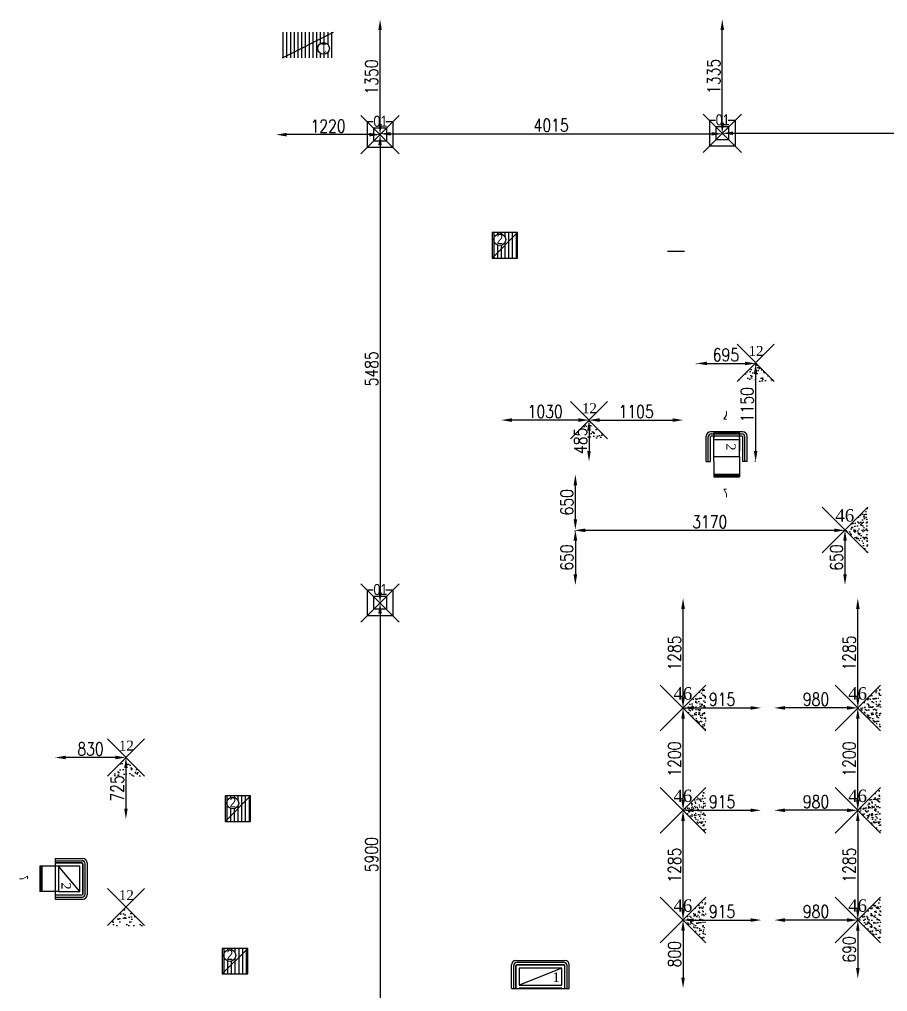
# Model space of a CAD drawing. Header units: millimetres. Extents: x -229 to 38456, y 27305 to 65049.
# Drawn here: x 9233 to 19414, y 42329 to 53721 of the extents above; entities that cross this region are included whole.
import ezdxf
from ezdxf.enums import TextEntityAlignment as Align

# ---------------------------------------------------------------- set-up
doc = ezdxf.new("R2010")
doc.units = ezdxf.units.MM
doc.header["$LTSCALE"] = 700
doc.header["$MEASUREMENT"] = 0
doc.header["$PDMODE"] = 35
doc.header["$PDSIZE"] = -25
for name, color, linetype in [('01-dif', 76, 'Continuous'), ('DIF 12', 84, 'Continuous'), ('DIF 46', 74, 'Continuous'), ('Low pickup 500x200', 10, 'Continuous'), ('Return Ahu-04', 1, 'Continuous'), ('Return grill 300x300', 5, 'Continuous'), ('RETURN GRILL-600x300', 5, 'Continuous'), ('SA-DIMSTYLE', 2, 'Continuous'), ('WO DIFFUSER', 78, 'Continuous')]:
    doc.layers.add(name, color=color, linetype=linetype)
doc.layers.add('H-RETURN RISER 700', color=6, linetype='Continuous', lineweight=9)
doc.layers.add('MAAM TEXT', color=7, linetype='Continuous', lineweight=25)
doc.styles.add('ROMANS', font='romans', dxfattribs={"width": 0.8})
doc.styles.add('style1', font='ARIALN.TTF')
doc.styles.add('TECHNICBOLD', font='times.ttf', dxfattribs={"height": 10})
doc.dimstyles.new('SA-MA', dxfattribs={"dimtxt": 150, "dimasz": 125, "dimexe": 10, "dimexo": 10, "dimgap": 25, "dimtad": 1, "dimdec": 0, "dimrnd": 5, "dimzin": 0, "dimdsep": 46, "dimtxsty": 'ROMANS', "dimcen": 0, "dimclrd": 1, "dimclre": 1, "dimclrt": 7, "dimadec": 0, "dimazin": 0, "dimtfac": 1, "dimtdec": 0, "dimtofl": 0, "dimtmove": 0, "dimatfit": 3, "dimfxl": 1, "dimtolj": 1, "dimtzin": 0, "dimarcsym": 0})

# ---------------------------------------------------------------- blocks, each defined once
blk = doc.blocks.new('DIFF CODE-12')
at = {"layer": 'DIF 12'}
h = blk.add_hatch(dxfattribs=at)
h.set_pattern_fill('AR-SAND', color=256, scale=50, style=0)
h.paths.add_polyline_path([(-20772, -48937), (-20337, -48937), (-20554, -48719)])
for p, q in [((-20337, -48502), (-20772, -48937)), ((-20772, -48502), (-20337, -48937))]:
    blk.add_line(p, q, dxfattribs=at)
at = {"layer": 'DIF 12', "color": 1, "style": 'TECHNICBOLD'}
blk.add_text('12', height=116.5, dxfattribs=at).set_placement((-20637, -48638))
blk = doc.blocks.new('DIFF CODE-46')
at = {"layer": 'DIF 46'}
h = blk.add_hatch(dxfattribs=at)
h.set_pattern_fill('AR-SAND', color=256, scale=35, style=0)
h.set_pattern_definition([(37.5, (0, 0), (-2.204768, 67.43883), [0, -53.2, 0, -59.5, 0, -56.875]), (7.5, (0, 0), (61.94218, 98.77511), [0, -28.7, 0, -47.95, 0, -18.375]), (327.5, (-43.05, 0), (108.994965, 0.198067), [0, -17.5, 0, -63, 0, -82.25]), (317.5, (-43.05, 0), (105.21443, 30.71864), [0, -8.75, 0, -41.3, 0, -47.25])])
h.paths.add_polyline_path([(1663, -67951), (1395, -68218), (1663, -68486)])
for p, q in [((1128, -67951), (1663, -68486)), ((1663, -67951), (1128, -68486))]:
    blk.add_line(p, q, dxfattribs=at)
at = {"layer": 'DIF 46', "color": 1, "style": 'TECHNICBOLD'}
blk.add_text('46', height=145.6, dxfattribs=at).set_placement((1283, -68121))
blk = doc.blocks.new('saaa')
at = {"layer": 'RETURN GRILL-600x300'}
h = blk.add_hatch(dxfattribs=at)
h.set_pattern_fill('ANSI31', color=256, scale=350, angle=135, style=0)
h.set_pattern_definition([(270, (332422.58, 31332.115), (-43.75, 3e-15), [])])
h.paths.add_polyline_path([(272318, 32662), (272318, 32962), (271718, 32962), (271718, 32662)])
h.paths.add_polyline_path([(271905, 32852, 1), (271767, 32852, 1)], flags=16)
blk.add_line((272318, 32962), (271718, 32662), dxfattribs=at)
blk.add_circle((271836, 32852, 0), 68.8, dxfattribs=at)
at = {"layer": 'MAAM TEXT', "color": 7, "style": 'style1'}
blk.add_text('1', height=117, dxfattribs=at).set_placement((271830, 32794, 0), align=Align.CENTER)
blk = doc.blocks.new('01')
at = {"layer": '01-dif'}
for p, q in [((197256, -40400), (197706, -40850)), ((197706, -40400), (197256, -40850)), ((197401, -40475), (197331, -40475)), ((197331, -40475), (197331, -40775)), ((197556, -40550), (197406, -40550)), ((197406, -40550), (197406, -40700)), ((197631, -40475), (197550, -40475)), ((197556, -40550), (197556, -40700)), ((197631, -40475), (197631, -40775)), ((197631, -40775), (197331, -40775)), ((197556, -40700), (197406, -40700))]:
    blk.add_line(p, q, dxfattribs=at)
at = {"layer": '01-dif', "style": 'style1'}
blk.add_text('01', height=128.4, dxfattribs=at).set_placement((197486, -40532), align=Align.CENTER)
blk = doc.blocks.new('grill 2')
at = {"layer": 'Return grill 300x300'}
for p, q in [((-181726, 9717), (-182026, 9717)), ((-182026, 9717), (-182026, 9417)), ((-181726, 9717), (-182026, 9417)), ((-182007, 9717), (-182007, 9417)), ((-181964, 9717), (-181964, 9698)), ((-181920, 9717), (-181920, 9701)), ((-181876, 9717), (-181876, 9668)), ((-181832, 9717), (-181832, 9417)), ((-181789, 9717), (-181789, 9417)), ((-181745, 9717), (-181745, 9417)), ((-181726, 9417), (-181726, 9717)), ((-181964, 9569), (-181964, 9417)), ((-181876, 9599), (-181876, 9417)), ((-181920, 9566), (-181920, 9417)), ((-182026, 9417), (-181726, 9417))]:
    blk.add_line(p, q, dxfattribs=at)
blk.add_ellipse((-181936, 9634), major_axis=(49.3, 49.3), ratio=1, start_param=5.497787, end_param=11.780972, dxfattribs=at)
at = {"layer": 'Return grill 300x300', "color": 7, "style": 'style1'}
blk.add_text('2', height=117, dxfattribs=at).set_placement((-181935, 9582, 0), align=Align.CENTER)
blk = doc.blocks.new('*D69')
at = {"layer": 'Defpoints', "color": 0, "ltscale": 8, "transparency": 16777216}
for p in [(17016, 45653, -375), (17932, 45653), (17932, 45653)]:
    blk.add_point(p, dxfattribs=at)
at = {"layer": 'SA-DIMSTYLE', "color": 1, "lineweight": -2, "ltscale": 8, "transparency": 16777216}
blk.add_line((17141, 45653), (17807, 45653), dxfattribs=at)
at = {"layer": 'SA-DIMSTYLE', "color": 1, "ltscale": 8, "transparency": 16777216}
for points in [[(17141, 45674), (17141, 45632), (17016, 45653)], [(17807, 45674), (17807, 45632), (17932, 45653)]]:
    blk.add_solid(points, dxfattribs=at)
at = {"layer": 'SA-DIMSTYLE', "color": 7, "ltscale": 8, "transparency": 16777216, "insert": (17474, 45753), "char_height": 150, "attachment_point": 5, "style": 'ROMANS'}
blk.add_mtext('\\A1;915', dxfattribs=at)
blk = doc.blocks.new('*D70')
at = {"layer": 'Defpoints', "color": 0, "ltscale": 8, "transparency": 16777216}
for p in [(17016, 44453, -375), (17932, 44453), (17932, 44453)]:
    blk.add_point(p, dxfattribs=at)
at = {"layer": 'SA-DIMSTYLE', "color": 1, "lineweight": -2, "ltscale": 8, "transparency": 16777216}
blk.add_line((17141, 44453), (17807, 44453), dxfattribs=at)
at = {"layer": 'SA-DIMSTYLE', "color": 1, "ltscale": 8, "transparency": 16777216}
for points in [[(17141, 44474), (17141, 44432), (17016, 44453)], [(17807, 44474), (17807, 44432), (17932, 44453)]]:
    blk.add_solid(points, dxfattribs=at)
at = {"layer": 'SA-DIMSTYLE', "color": 7, "ltscale": 8, "transparency": 16777216, "insert": (17474, 44553), "char_height": 150, "attachment_point": 5, "style": 'ROMANS'}
blk.add_mtext('\\A1;915', dxfattribs=at)
blk = doc.blocks.new('*D71')
at = {"layer": 'Defpoints', "color": 0, "ltscale": 8, "transparency": 16777216}
for p in [(18085, 44453), (18085, 44453), (19065, 44453, -375)]:
    blk.add_point(p, dxfattribs=at)
at = {"layer": 'SA-DIMSTYLE', "color": 1, "lineweight": -2, "ltscale": 8, "transparency": 16777216}
blk.add_line((18940, 44453), (18210, 44453), dxfattribs=at)
at = {"layer": 'SA-DIMSTYLE', "color": 1, "ltscale": 8, "transparency": 16777216}
for points in [[(18210, 44474), (18210, 44432), (18085, 44453)], [(18940, 44474), (18940, 44432), (19065, 44453)]]:
    blk.add_solid(points, dxfattribs=at)
at = {"layer": 'SA-DIMSTYLE', "color": 7, "ltscale": 8, "transparency": 16777216, "insert": (18575, 44553), "char_height": 150, "attachment_point": 5, "style": 'ROMANS'}
blk.add_mtext('\\A1;980', dxfattribs=at)
blk = doc.blocks.new('*D72')
at = {"layer": 'Defpoints', "color": 0, "ltscale": 8, "transparency": 16777216}
for p in [(18085, 45653), (18085, 45653), (19065, 45653, -375)]:
    blk.add_point(p, dxfattribs=at)
at = {"layer": 'SA-DIMSTYLE', "color": 1, "lineweight": -2, "ltscale": 8, "transparency": 16777216}
blk.add_line((18940, 45653), (18210, 45653), dxfattribs=at)
at = {"layer": 'SA-DIMSTYLE', "color": 1, "ltscale": 8, "transparency": 16777216}
for points in [[(18210, 45674), (18210, 45632), (18085, 45653)], [(18940, 45674), (18940, 45632), (19065, 45653)]]:
    blk.add_solid(points, dxfattribs=at)
at = {"layer": 'SA-DIMSTYLE', "color": 7, "ltscale": 8, "transparency": 16777216, "insert": (18575, 45753), "char_height": 150, "attachment_point": 5, "style": 'ROMANS'}
blk.add_mtext('\\A1;980', dxfattribs=at)
blk = doc.blocks.new('*D73')
at = {"layer": 'Defpoints', "color": 0, "ltscale": 8, "transparency": 16777216}
for p in [(18085, 43167), (18085, 43167), (19065, 43167, -375)]:
    blk.add_point(p, dxfattribs=at)
at = {"layer": 'SA-DIMSTYLE', "color": 1, "lineweight": -2, "ltscale": 8, "transparency": 16777216}
blk.add_line((18940, 43167), (18210, 43167), dxfattribs=at)
at = {"layer": 'SA-DIMSTYLE', "color": 1, "ltscale": 8, "transparency": 16777216}
for points in [[(18210, 43188), (18210, 43146), (18085, 43167)], [(18940, 43188), (18940, 43146), (19065, 43167)]]:
    blk.add_solid(points, dxfattribs=at)
at = {"layer": 'SA-DIMSTYLE', "color": 7, "ltscale": 8, "transparency": 16777216, "insert": (18575, 43267), "char_height": 150, "attachment_point": 5, "style": 'ROMANS'}
blk.add_mtext('\\A1;980', dxfattribs=at)
blk = doc.blocks.new('*D74')
at = {"layer": 'Defpoints', "color": 0, "ltscale": 8, "transparency": 16777216}
for p in [(17016, 43167, -375), (17932, 43167), (17932, 43167)]:
    blk.add_point(p, dxfattribs=at)
at = {"layer": 'SA-DIMSTYLE', "color": 1, "lineweight": -2, "ltscale": 8, "transparency": 16777216}
blk.add_line((17141, 43167), (17807, 43167), dxfattribs=at)
at = {"layer": 'SA-DIMSTYLE', "color": 1, "ltscale": 8, "transparency": 16777216}
for points in [[(17141, 43188), (17141, 43146), (17016, 43167)], [(17807, 43188), (17807, 43146), (17932, 43167)]]:
    blk.add_solid(points, dxfattribs=at)
at = {"layer": 'SA-DIMSTYLE', "color": 7, "ltscale": 8, "transparency": 16777216, "insert": (17474, 43267), "char_height": 150, "attachment_point": 5, "style": 'ROMANS'}
blk.add_mtext('\\A1;915', dxfattribs=at)
blk = doc.blocks.new('*D75')
at = {"layer": 'Defpoints', "color": 0, "ltscale": 8, "transparency": 16777216}
for p in [(19065, 43167), (19065, 42479), (19065, 42479)]:
    blk.add_point(p, dxfattribs=at)
at = {"layer": 'SA-DIMSTYLE', "color": 1, "lineweight": -2, "ltscale": 8, "transparency": 16777216}
blk.add_line((19065, 43042), (19065, 42604), dxfattribs=at)
at = {"layer": 'SA-DIMSTYLE', "color": 1, "ltscale": 8, "transparency": 16777216}
for points in [[(19045, 43042), (19086, 43042), (19065, 43167)], [(19045, 42604), (19086, 42604), (19065, 42479)]]:
    blk.add_solid(points, dxfattribs=at)
at = {"layer": 'SA-DIMSTYLE', "color": 7, "ltscale": 8, "transparency": 16777216, "insert": (18965, 42823), "char_height": 150, "attachment_point": 5, "rotation": 90, "style": 'ROMANS'}
blk.add_mtext('\\A1;690', dxfattribs=at)
blk = doc.blocks.new('*D76')
at = {"layer": 'Defpoints', "color": 0, "ltscale": 8, "transparency": 16777216}
for p in [(19065, 44453), (19065, 43167), (19065, 43167)]:
    blk.add_point(p, dxfattribs=at)
at = {"layer": 'SA-DIMSTYLE', "color": 1, "lineweight": -2, "ltscale": 8, "transparency": 16777216}
blk.add_line((19065, 44328), (19065, 43292), dxfattribs=at)
at = {"layer": 'SA-DIMSTYLE', "color": 1, "ltscale": 8, "transparency": 16777216}
for points in [[(19045, 44328), (19086, 44328), (19065, 44453)], [(19045, 43292), (19086, 43292), (19065, 43167)]]:
    blk.add_solid(points, dxfattribs=at)
at = {"layer": 'SA-DIMSTYLE', "color": 7, "ltscale": 8, "transparency": 16777216, "insert": (18965, 43810), "char_height": 150, "attachment_point": 5, "rotation": 90, "style": 'ROMANS'}
blk.add_mtext('\\A1;1285', dxfattribs=at)
blk = doc.blocks.new('*D77')
at = {"layer": 'Defpoints', "color": 0, "ltscale": 8, "transparency": 16777216}
for p in [(19065, 45653), (19065, 45653), (19065, 44453)]:
    blk.add_point(p, dxfattribs=at)
at = {"layer": 'SA-DIMSTYLE', "color": 1, "lineweight": -2, "ltscale": 8, "transparency": 16777216}
blk.add_line((19065, 44578), (19065, 45528), dxfattribs=at)
at = {"layer": 'SA-DIMSTYLE', "color": 1, "ltscale": 8, "transparency": 16777216}
for points in [[(19045, 45528), (19086, 45528), (19065, 45653)], [(19045, 44578), (19086, 44578), (19065, 44453)]]:
    blk.add_solid(points, dxfattribs=at)
at = {"layer": 'SA-DIMSTYLE', "color": 7, "ltscale": 8, "transparency": 16777216, "insert": (18965, 45053), "char_height": 150, "attachment_point": 5, "rotation": 90, "style": 'ROMANS'}
blk.add_mtext('\\A1;1200', dxfattribs=at)
blk = doc.blocks.new('*D78')
at = {"layer": 'Defpoints', "color": 0, "ltscale": 8, "transparency": 16777216}
for p in [(19065, 46939), (19065, 46939), (19065, 45653)]:
    blk.add_point(p, dxfattribs=at)
at = {"layer": 'SA-DIMSTYLE', "color": 1, "lineweight": -2, "ltscale": 8, "transparency": 16777216}
blk.add_line((19065, 45778), (19065, 46814), dxfattribs=at)
at = {"layer": 'SA-DIMSTYLE', "color": 1, "ltscale": 8, "transparency": 16777216}
for points in [[(19045, 46814), (19086, 46814), (19065, 46939)], [(19045, 45778), (19086, 45778), (19065, 45653)]]:
    blk.add_solid(points, dxfattribs=at)
at = {"layer": 'SA-DIMSTYLE', "color": 7, "ltscale": 8, "transparency": 16777216, "insert": (18965, 46296), "char_height": 150, "attachment_point": 5, "rotation": 90, "style": 'ROMANS'}
blk.add_mtext('\\A1;1285', dxfattribs=at)
blk = doc.blocks.new('*D58')
at = {"layer": 'Defpoints', "color": 0, "ltscale": 8, "transparency": 16777216}
for p in [(17016, 43167, -375), (17016, 42367), (17016, 42367)]:
    blk.add_point(p, dxfattribs=at)
at = {"layer": 'SA-DIMSTYLE', "color": 1, "lineweight": -2, "ltscale": 8, "transparency": 16777216}
blk.add_line((17016, 43042), (17016, 42492), dxfattribs=at)
at = {"layer": 'SA-DIMSTYLE', "color": 1, "ltscale": 8, "transparency": 16777216}
for points in [[(16995, 43042), (17037, 43042), (17016, 43167)], [(16995, 42492), (17037, 42492), (17016, 42367)]]:
    blk.add_solid(points, dxfattribs=at)
at = {"layer": 'SA-DIMSTYLE', "color": 7, "ltscale": 8, "transparency": 16777216, "insert": (16916, 42767), "char_height": 150, "attachment_point": 5, "rotation": 90, "style": 'ROMANS'}
blk.add_mtext('\\A1;800', dxfattribs=at)
blk = doc.blocks.new('*D59')
at = {"layer": 'Defpoints', "color": 0, "ltscale": 8, "transparency": 16777216}
for p in [(17016, 44453, -375), (17016, 44453), (17016, 43167)]:
    blk.add_point(p, dxfattribs=at)
at = {"layer": 'SA-DIMSTYLE', "color": 1, "lineweight": -2, "ltscale": 8, "transparency": 16777216}
blk.add_line((17016, 43292), (17016, 44328), dxfattribs=at)
at = {"layer": 'SA-DIMSTYLE', "color": 1, "ltscale": 8, "transparency": 16777216}
for points in [[(16995, 44328), (17037, 44328), (17016, 44453)], [(16995, 43292), (17037, 43292), (17016, 43167)]]:
    blk.add_solid(points, dxfattribs=at)
at = {"layer": 'SA-DIMSTYLE', "color": 7, "ltscale": 8, "transparency": 16777216, "insert": (16916, 43810), "char_height": 150, "attachment_point": 5, "rotation": 90, "style": 'ROMANS'}
blk.add_mtext('\\A1;1285', dxfattribs=at)
blk = doc.blocks.new('*D60')
at = {"layer": 'Defpoints', "color": 0, "ltscale": 8, "transparency": 16777216}
for p in [(17016, 45653), (17016, 45653), (17016, 44453)]:
    blk.add_point(p, dxfattribs=at)
at = {"layer": 'SA-DIMSTYLE', "color": 1, "lineweight": -2, "ltscale": 8, "transparency": 16777216}
blk.add_line((17016, 44578), (17016, 45528), dxfattribs=at)
at = {"layer": 'SA-DIMSTYLE', "color": 1, "ltscale": 8, "transparency": 16777216}
for points in [[(16995, 45528), (17037, 45528), (17016, 45653)], [(16995, 44578), (17037, 44578), (17016, 44453)]]:
    blk.add_solid(points, dxfattribs=at)
at = {"layer": 'SA-DIMSTYLE', "color": 7, "ltscale": 8, "transparency": 16777216, "insert": (16916, 45053), "char_height": 150, "attachment_point": 5, "rotation": 90, "style": 'ROMANS'}
blk.add_mtext('\\A1;1200', dxfattribs=at)
blk = doc.blocks.new('*D61')
at = {"layer": 'Defpoints', "color": 0, "ltscale": 8, "transparency": 16777216}
for p in [(17016, 46939), (17016, 46939), (17016, 45653)]:
    blk.add_point(p, dxfattribs=at)
at = {"layer": 'SA-DIMSTYLE', "color": 1, "lineweight": -2, "ltscale": 8, "transparency": 16777216}
blk.add_line((17016, 45778), (17016, 46814), dxfattribs=at)
at = {"layer": 'SA-DIMSTYLE', "color": 1, "ltscale": 8, "transparency": 16777216}
for points in [[(16995, 46814), (17037, 46814), (17016, 46939)], [(16995, 45778), (17037, 45778), (17016, 45653)]]:
    blk.add_solid(points, dxfattribs=at)
at = {"layer": 'SA-DIMSTYLE', "color": 7, "ltscale": 8, "transparency": 16777216, "insert": (16916, 46296), "char_height": 150, "attachment_point": 5, "rotation": 90, "style": 'ROMANS'}
blk.add_mtext('\\A1;1285', dxfattribs=at)
blk = doc.blocks.new('*D32')
at = {"layer": 'Defpoints', "color": 0, "ltscale": 8, "transparency": 16777216}
for p in [(15913, 49026), (17018, 49026), (17018, 49026)]:
    blk.add_point(p, dxfattribs=at)
at = {"layer": 'SA-DIMSTYLE', "color": 1, "lineweight": -2, "ltscale": 8, "transparency": 16777216}
blk.add_line((16038, 49026), (16893, 49026), dxfattribs=at)
at = {"layer": 'SA-DIMSTYLE', "color": 1, "ltscale": 8, "transparency": 16777216}
for points in [[(16038, 49047), (16038, 49005), (15913, 49026)], [(16893, 49047), (16893, 49005), (17018, 49026)]]:
    blk.add_solid(points, dxfattribs=at)
at = {"layer": 'SA-DIMSTYLE', "color": 7, "ltscale": 8, "transparency": 16777216, "insert": (16466, 49126), "char_height": 150, "attachment_point": 5, "style": 'ROMANS'}
blk.add_mtext('\\A1;1105', dxfattribs=at)
blk = doc.blocks.new('*D33')
at = {"layer": 'Defpoints', "color": 0, "ltscale": 8, "transparency": 16777216}
for p in [(15913, 49026), (15913, 48539), (15913, 48539)]:
    blk.add_point(p, dxfattribs=at)
at = {"layer": 'SA-DIMSTYLE', "color": 1, "lineweight": -2, "ltscale": 8, "transparency": 16777216}
blk.add_line((15913, 48901), (15913, 48664), dxfattribs=at)
at = {"layer": 'SA-DIMSTYLE', "color": 1, "ltscale": 8, "transparency": 16777216}
for points in [[(15892, 48901), (15934, 48901), (15913, 49026)], [(15892, 48664), (15934, 48664), (15913, 48539)]]:
    blk.add_solid(points, dxfattribs=at)
at = {"layer": 'SA-DIMSTYLE', "color": 7, "ltscale": 8, "transparency": 16777216, "insert": (15813, 48783), "char_height": 150, "attachment_point": 5, "rotation": 90, "style": 'ROMANS'}
blk.add_mtext('\\A1;485', dxfattribs=at)
blk = doc.blocks.new('*D34')
at = {"layer": 'Defpoints', "color": 0, "ltscale": 8, "transparency": 16777216}
for p in [(14884, 49026), (14884, 49026), (15913, 49026)]:
    blk.add_point(p, dxfattribs=at)
at = {"layer": 'SA-DIMSTYLE', "color": 1, "lineweight": -2, "ltscale": 8, "transparency": 16777216}
blk.add_line((15788, 49026), (15009, 49026), dxfattribs=at)
at = {"layer": 'SA-DIMSTYLE', "color": 1, "ltscale": 8, "transparency": 16777216}
for points in [[(15009, 49047), (15009, 49005), (14884, 49026)], [(15788, 49047), (15788, 49005), (15913, 49026)]]:
    blk.add_solid(points, dxfattribs=at)
at = {"layer": 'SA-DIMSTYLE', "color": 7, "ltscale": 8, "transparency": 16777216, "insert": (15399, 49126), "char_height": 150, "attachment_point": 5, "style": 'ROMANS'}
blk.add_mtext('\\A1;1030', dxfattribs=at)
blk = doc.blocks.new('*D35')
at = {"layer": 'Defpoints', "color": 0, "ltscale": 8, "transparency": 16777216}
for p in [(15753, 48387), (15753, 48387), (15753, 47739)]:
    blk.add_point(p, dxfattribs=at)
at = {"layer": 'SA-DIMSTYLE', "color": 1, "lineweight": -2, "ltscale": 8, "transparency": 16777216}
blk.add_line((15753, 47864), (15753, 48262), dxfattribs=at)
at = {"layer": 'SA-DIMSTYLE', "color": 1, "ltscale": 8, "transparency": 16777216}
for points in [[(15732, 48262), (15774, 48262), (15753, 48387)], [(15732, 47864), (15774, 47864), (15753, 47739)]]:
    blk.add_solid(points, dxfattribs=at)
at = {"layer": 'SA-DIMSTYLE', "color": 7, "ltscale": 8, "transparency": 16777216, "insert": (15653, 48063), "char_height": 150, "attachment_point": 5, "rotation": 90, "style": 'ROMANS'}
blk.add_mtext('\\A1;650', dxfattribs=at)
blk = doc.blocks.new('*D36')
at = {"layer": 'Defpoints', "color": 0, "ltscale": 8, "transparency": 16777216}
for p in [(15753, 47739), (15753, 47092), (15753, 47092)]:
    blk.add_point(p, dxfattribs=at)
at = {"layer": 'SA-DIMSTYLE', "color": 1, "lineweight": -2, "ltscale": 8, "transparency": 16777216}
blk.add_line((15753, 47614), (15753, 47217), dxfattribs=at)
at = {"layer": 'SA-DIMSTYLE', "color": 1, "ltscale": 8, "transparency": 16777216}
for points in [[(15732, 47614), (15774, 47614), (15753, 47739)], [(15732, 47217), (15774, 47217), (15753, 47092)]]:
    blk.add_solid(points, dxfattribs=at)
at = {"layer": 'SA-DIMSTYLE', "color": 7, "ltscale": 8, "transparency": 16777216, "insert": (15653, 47415), "char_height": 150, "attachment_point": 5, "rotation": 90, "style": 'ROMANS'}
blk.add_mtext('\\A1;650', dxfattribs=at)
blk = doc.blocks.new('*D47')
at = {"layer": 'Defpoints', "color": 0, "ltscale": 8, "transparency": 16777216}
for p in [(18915, 47739), (18915, 47092), (18915, 47092)]:
    blk.add_point(p, dxfattribs=at)
at = {"layer": 'SA-DIMSTYLE', "color": 1, "lineweight": -2, "ltscale": 8, "transparency": 16777216}
blk.add_line((18915, 47614), (18915, 47217), dxfattribs=at)
at = {"layer": 'SA-DIMSTYLE', "color": 1, "ltscale": 8, "transparency": 16777216}
for points in [[(18895, 47614), (18936, 47614), (18915, 47739)], [(18895, 47217), (18936, 47217), (18915, 47092)]]:
    blk.add_solid(points, dxfattribs=at)
at = {"layer": 'SA-DIMSTYLE', "color": 7, "ltscale": 8, "transparency": 16777216, "insert": (18815, 47415), "char_height": 150, "attachment_point": 5, "rotation": 90, "style": 'ROMANS'}
blk.add_mtext('\\A1;650', dxfattribs=at)
blk = doc.blocks.new('*D48')
at = {"layer": 'Defpoints', "color": 0, "ltscale": 8, "transparency": 16777216}
for p in [(15743, 47739), (15743, 47734), (18915, 47739)]:
    blk.add_point(p, dxfattribs=at)
at = {"layer": 'SA-DIMSTYLE', "color": 1, "lineweight": -2, "ltscale": 8, "transparency": 16777216}
for p, q in [((18790, 47734), (15868, 47734)), ((15743, 47729), (15743, 47724)), ((18915, 47729), (18915, 47724))]:
    blk.add_line(p, q, dxfattribs=at)
at = {"layer": 'SA-DIMSTYLE', "color": 1, "ltscale": 8, "transparency": 16777216}
for points in [[(15868, 47755), (15868, 47713), (15743, 47734)], [(18790, 47755), (18790, 47713), (18915, 47734)]]:
    blk.add_solid(points, dxfattribs=at)
at = {"layer": 'SA-DIMSTYLE', "color": 7, "ltscale": 8, "transparency": 16777216, "insert": (17329, 47834), "char_height": 150, "attachment_point": 5, "style": 'ROMANS'}
blk.add_mtext('\\A1;3170', dxfattribs=at)
blk = doc.blocks.new('*D88')
at = {"layer": 'Defpoints', "color": 0, "ltscale": 8, "transparency": 16777216}
for p in [(13463, 52371), (13463, 46884, 25), (13463, 46884)]:
    blk.add_point(p, dxfattribs=at)
at = {"layer": 'SA-DIMSTYLE', "color": 1, "lineweight": -2, "ltscale": 8, "transparency": 16777216}
for p, q in [((13453, 52371), (13453, 52371)), ((13463, 52246), (13463, 47009))]:
    blk.add_line(p, q, dxfattribs=at)
at = {"layer": 'SA-DIMSTYLE', "color": 1, "ltscale": 8, "transparency": 16777216}
for points in [[(13442, 52246), (13483, 52246), (13463, 52371)], [(13442, 47009), (13483, 47009), (13463, 46884)]]:
    blk.add_solid(points, dxfattribs=at)
at = {"layer": 'SA-DIMSTYLE', "color": 7, "ltscale": 8, "transparency": 16777216, "insert": (13363, 49627), "char_height": 150, "attachment_point": 5, "rotation": 90, "style": 'ROMANS'}
blk.add_mtext('\\A1;5485', dxfattribs=at)
blk = doc.blocks.new('*D89')
at = {"layer": 'Defpoints', "color": 0, "ltscale": 8, "transparency": 16777216}
for p in [(13463, 46884), (13463, 40984), (13501, 40984)]:
    blk.add_point(p, dxfattribs=at)
at = {"layer": 'SA-DIMSTYLE', "color": 1, "lineweight": -2, "ltscale": 8, "transparency": 16777216}
for p, q in [((13463, 46759), (13463, 41109)), ((13491, 40984), (13453, 40984))]:
    blk.add_line(p, q, dxfattribs=at)
at = {"layer": 'SA-DIMSTYLE', "color": 1, "ltscale": 8, "transparency": 16777216}
for points in [[(13442, 46759), (13483, 46759), (13463, 46884)], [(13442, 41109), (13483, 41109), (13463, 40984)]]:
    blk.add_solid(points, dxfattribs=at)
at = {"layer": 'SA-DIMSTYLE', "color": 7, "ltscale": 8, "transparency": 16777216, "insert": (13363, 43934), "char_height": 150, "attachment_point": 5, "rotation": 90, "style": 'ROMANS'}
blk.add_mtext('\\A1;5900', dxfattribs=at)
blk = doc.blocks.new('*D122')
at = {"layer": 'Defpoints', "color": 0, "ltscale": 8, "transparency": 16777216}
for p in [(10482, 45072), (10482, 44348), (10482, 44348)]:
    blk.add_point(p, dxfattribs=at)
at = {"layer": 'SA-DIMSTYLE', "color": 1, "lineweight": -2, "ltscale": 8, "transparency": 16777216}
blk.add_line((10482, 44947), (10482, 44473), dxfattribs=at)
at = {"layer": 'SA-DIMSTYLE', "color": 1, "ltscale": 8, "transparency": 16777216}
for points in [[(10462, 44947), (10503, 44947), (10482, 45072)], [(10462, 44473), (10503, 44473), (10482, 44348)]]:
    blk.add_solid(points, dxfattribs=at)
at = {"layer": 'SA-DIMSTYLE', "color": 7, "ltscale": 8, "transparency": 16777216, "insert": (10382, 44710), "char_height": 150, "attachment_point": 5, "rotation": 90, "style": 'ROMANS'}
blk.add_mtext('\\A1;725', dxfattribs=at)
blk = doc.blocks.new('*D123')
at = {"layer": 'Defpoints', "color": 0, "ltscale": 8, "transparency": 16777216}
for p in [(9652, 45072), (9652, 45072), (10482, 45072)]:
    blk.add_point(p, dxfattribs=at)
at = {"layer": 'SA-DIMSTYLE', "color": 1, "lineweight": -2, "ltscale": 8, "transparency": 16777216}
blk.add_line((10357, 45072), (9777, 45072), dxfattribs=at)
at = {"layer": 'SA-DIMSTYLE', "color": 1, "ltscale": 8, "transparency": 16777216}
for points in [[(9777, 45093), (9777, 45051), (9652, 45072)], [(10357, 45093), (10357, 45051), (10482, 45072)]]:
    blk.add_solid(points, dxfattribs=at)
at = {"layer": 'SA-DIMSTYLE', "color": 7, "ltscale": 8, "transparency": 16777216, "insert": (10067, 45172), "char_height": 150, "attachment_point": 5, "style": 'ROMANS'}
blk.add_mtext('\\A1;830', dxfattribs=at)
blk = doc.blocks.new('*D157')
at = {"layer": 'Defpoints', "color": 0, "ltscale": 8, "transparency": 16777216}
for p in [(13463, 53721), (13463, 53721), (13463, 52371)]:
    blk.add_point(p, dxfattribs=at)
at = {"layer": 'SA-DIMSTYLE', "color": 1, "lineweight": -2, "ltscale": 8, "transparency": 16777216}
blk.add_line((13463, 52496), (13463, 53596), dxfattribs=at)
at = {"layer": 'SA-DIMSTYLE', "color": 1, "ltscale": 8, "transparency": 16777216}
for points in [[(13442, 53596), (13483, 53596), (13463, 53721)], [(13442, 52496), (13483, 52496), (13463, 52371)]]:
    blk.add_solid(points, dxfattribs=at)
at = {"layer": 'SA-DIMSTYLE', "color": 7, "ltscale": 8, "transparency": 16777216, "insert": (13363, 53046), "char_height": 150, "attachment_point": 5, "rotation": 90, "style": 'ROMANS'}
blk.add_mtext('\\A1;1350', dxfattribs=at)
blk = doc.blocks.new('*D158')
at = {"layer": 'Defpoints', "color": 0, "ltscale": 8, "transparency": 16777216}
for p in [(12243, 52371), (12243, 52371), (13463, 52371)]:
    blk.add_point(p, dxfattribs=at)
at = {"layer": 'SA-DIMSTYLE', "color": 1, "lineweight": -2, "ltscale": 8, "transparency": 16777216}
blk.add_line((13338, 52371), (12368, 52371), dxfattribs=at)
at = {"layer": 'SA-DIMSTYLE', "color": 1, "ltscale": 8, "transparency": 16777216}
for points in [[(12368, 52392), (12368, 52350), (12243, 52371)], [(13338, 52392), (13338, 52350), (13463, 52371)]]:
    blk.add_solid(points, dxfattribs=at)
at = {"layer": 'SA-DIMSTYLE', "color": 7, "ltscale": 8, "transparency": 16777216, "insert": (12853, 52471), "char_height": 150, "attachment_point": 5, "style": 'ROMANS'}
blk.add_mtext('\\A1;1220', dxfattribs=at)
blk = doc.blocks.new('*D159')
at = {"layer": 'Defpoints', "color": 0, "ltscale": 8, "transparency": 16777216}
for p in [(13463, 52371), (17476, 52387, 0), (17476, 52381)]:
    blk.add_point(p, dxfattribs=at)
at = {"layer": 'SA-DIMSTYLE', "color": 1, "lineweight": -2, "ltscale": 8, "transparency": 16777216}
for p, q in [((13463, 52381), (13463, 52391)), ((13588, 52381), (17351, 52381)), ((17476, 52377), (17476, 52371))]:
    blk.add_line(p, q, dxfattribs=at)
at = {"layer": 'SA-DIMSTYLE', "color": 1, "ltscale": 8, "transparency": 16777216}
for points in [[(13588, 52401), (13588, 52360), (13463, 52381)], [(17351, 52401), (17351, 52360), (17476, 52381)]]:
    blk.add_solid(points, dxfattribs=at)
at = {"layer": 'SA-DIMSTYLE', "color": 7, "ltscale": 8, "transparency": 16777216, "insert": (15469, 52481), "char_height": 150, "attachment_point": 5, "style": 'ROMANS'}
blk.add_mtext('\\A1;4015', dxfattribs=at)
blk = doc.blocks.new('*D160')
at = {"layer": 'Defpoints', "color": 0, "ltscale": 8, "transparency": 16777216}
for p in [(17476, 52387, 0), (21951, 52387, -501), (21951, 52387)]:
    blk.add_point(p, dxfattribs=at)
at = {"layer": 'SA-DIMSTYLE', "color": 1, "lineweight": -2, "ltscale": 8, "transparency": 16777216}
for p, q in [((17476, 52377), (17476, 52377)), ((17601, 52387), (21826, 52387))]:
    blk.add_line(p, q, dxfattribs=at)
at = {"layer": 'SA-DIMSTYLE', "color": 1, "ltscale": 8, "transparency": 16777216}
for points in [[(17601, 52408), (17601, 52367), (17476, 52387)], [(21826, 52408), (21826, 52367), (21951, 52387)]]:
    blk.add_solid(points, dxfattribs=at)
at = {"layer": 'SA-DIMSTYLE', "color": 7, "ltscale": 8, "transparency": 16777216, "insert": (19713, 52487), "char_height": 150, "attachment_point": 5, "style": 'ROMANS'}
blk.add_mtext('\\A1;4475', dxfattribs=at)
blk = doc.blocks.new('*D143')
at = {"layer": 'Defpoints', "color": 0, "ltscale": 8, "transparency": 16777216}
for p in [(17476, 53721), (17476, 53721), (17476, 52387, 0)]:
    blk.add_point(p, dxfattribs=at)
at = {"layer": 'SA-DIMSTYLE', "color": 1, "lineweight": -2, "ltscale": 8, "transparency": 16777216}
blk.add_line((17476, 52512), (17476, 53596), dxfattribs=at)
at = {"layer": 'SA-DIMSTYLE', "color": 1, "ltscale": 8, "transparency": 16777216}
for points in [[(17455, 53596), (17497, 53596), (17476, 53721)], [(17455, 52512), (17497, 52512), (17476, 52387)]]:
    blk.add_solid(points, dxfattribs=at)
at = {"layer": 'SA-DIMSTYLE', "color": 7, "ltscale": 8, "transparency": 16777216, "insert": (17376, 53054), "char_height": 150, "attachment_point": 5, "rotation": 90, "style": 'ROMANS'}
blk.add_mtext('\\A1;1335', dxfattribs=at)
blk = doc.blocks.new('lowpick up 500x200')
at = {"layer": 'Low pickup 500x200', "color": 6}
for p, q in [((-88, -138), (-88, 138)), ((-38, 188), (538, 188)), ((-38, -138), (-38, 128)), ((-28, 138), (528, 138)), ((538, -138), (538, 128)), ((587, -138), (587, 138)), ((-88, -138), (-38, -138)), ((538, -138), (587, -138))]:
    blk.add_line(p, q, dxfattribs=at)
at = {"layer": 'Low pickup 500x200', "color": 40}
for p, q in [((-63, -138), (-63, 128)), ((528, 163), (-28, 163)), ((563, -138), (563, 128))]:
    blk.add_line(p, q, dxfattribs=at)
at = {"layer": 'Low pickup 500x200'}
blk.add_line((500, 100), (0, -100), dxfattribs=at)
at = {"layer": 'Low pickup 500x200', "color": 6}
for points in [[(-38, 128), (-38, -138), (538, -138), (538, 128)], [(528, 138), (-28, 138)]]:
    blk.add_lwpolyline(points, dxfattribs=at)
at = {"layer": 'Low pickup 500x200'}
blk.add_lwpolyline([(0, -100), (500, -100), (500, 100), (0, 100)], close=True, dxfattribs=at)
at = {"layer": 'Low pickup 500x200', "color": 6}
for centre, radius, start, end in [((-38, 138), 50, 90, 180), ((-28, 128), 10, 90, 180), ((528, 128), 10, 0, 90), ((538, 138), 50, 0, 90)]:
    blk.add_arc(centre, radius, start, end, dxfattribs=at)
at = {"layer": 'Low pickup 500x200', "color": 40}
for centre, start, end in [((-28, 128), 90, 180), ((528, 128), 0, 90)]:
    blk.add_arc(centre, 35, start, end, dxfattribs=at)
at = {"layer": 'Low pickup 500x200', "color": 6, "style": 'TECHNICBOLD'}
blk.add_text('1', height=111, dxfattribs=at).set_placement((392, -63))
blk = doc.blocks.new('A$C0a68144a')
at = {"layer": 'H-RETURN RISER 700'}
for p, q in [((-318, 221), (-288, 273)), ((-288, 221), (-318, 221))]:
    blk.add_line(p, q, dxfattribs=at)
blk.add_lwpolyline([(-288, 100, 0, 60, 0), (-288, 184, 0, 0, 0), (-288, 221, 0, 0, 0)], format="xyseb", dxfattribs=at)
blk.add_lwpolyline([(-288, 273), (-288, 315)], dxfattribs=at)
blk = doc.blocks.new('LOWPICK UP 2SIDE 300X250')
at = {"layer": 'Low pickup 500x200', "color": 6}
for p, q in [((17716, 48888), (17336, 48888)), ((17286, 48539), (17286, 48838)), ((17336, 48539), (17336, 48828)), ((17706, 48838), (17346, 48838)), ((17716, 48539), (17716, 48828)), ((17766, 48539), (17766, 48838)), ((17286, 48539), (17336, 48539)), ((17766, 48539), (17716, 48539))]:
    blk.add_line(p, q, dxfattribs=at)
at = {"layer": 'Low pickup 500x200', "color": 40}
for p, q in [((17311, 48539), (17311, 48828)), ((17346, 48863), (17706, 48863)), ((17741, 48539), (17741, 48828))]:
    blk.add_line(p, q, dxfattribs=at)
at = {"layer": 'Low pickup 500x200'}
for p, q in [((17676, 48794), (17376, 48794)), ((17376, 48594), (17376, 48794)), ((17676, 48594), (17676, 48794)), ((17676, 48594), (17376, 48594)), ((17676, 48387), (17376, 48387)), ((17376, 48362), (17676, 48362)), ((17676, 48387), (17676, 48362))]:
    blk.add_line(p, q, dxfattribs=at)
at = {"layer": 'Low pickup 500x200', "ltscale": 8}
blk.add_line((17376, 48387, 0), (17376, 48362), dxfattribs=at)
at = {"layer": 'Low pickup 500x200', "color": 6, "const_width": 20}
for points in [[(17376, 48877), (17676, 48877)], [(17376, 48376), (17676, 48376)]]:
    blk.add_lwpolyline(points, dxfattribs=at)
at = {"layer": 'Low pickup 500x200', "ltscale": 8}
blk.add_lwpolyline([(17376, 48865), (17676, 48865), (17676, 48888), (17376, 48888)], close=True, dxfattribs=at)
at = {"layer": 'Low pickup 500x200', "color": 6}
for centre, radius, start, end in [((17336, 48838), 50, 90, 180), ((17716, 48838), 50, 0, 90), ((17346, 48828), 10, 90, 180), ((17706, 48828), 10, 0, 90)]:
    blk.add_arc(centre, radius, start, end, dxfattribs=at)
at = {"layer": 'Low pickup 500x200', "color": 40}
for centre, start, end in [((17346, 48828), 90, 180), ((17706, 48828), 0, 90)]:
    blk.add_arc(centre, 35, start, end, dxfattribs=at)
at = {"layer": 'Return Ahu-04'}
for p, q in [((17676, 48863, 25), (17376, 48863, 0)), ((17376, 48863, 0), (17376, 48813, 325)), ((17376, 48544), (17376, 48844)), ((17376, 48666, 75), (17376, 48813, 25)), ((17676, 48813, 25), (17676, 48865)), ((17676, 48813, 325), (17676, 48666, 75)), ((17376, 48542, 0), (17376, 48387, 0)), ((17676, 48594), (17676, 48387))]:
    blk.add_line(p, q, dxfattribs=at)
at = {"layer": 'Low pickup 500x200', "ltscale": 8}
blk.add_blockref('A$C0a68144a', (17814, 48815), dxfattribs=at)
at = {"layer": 'Low pickup 500x200', "ltscale": 8, "xscale": -1, "rotation": 180}
blk.add_blockref('A$C0a68144a', (17814, 48436), dxfattribs=at)
at = {"layer": 'Low pickup 500x200', "style": 'TECHNICBOLD'}
blk.add_text('2', height=111, rotation=270, dxfattribs=at).set_placement((17522, 48753))
blk = doc.blocks.new('low pick up 300 X 250')
at = {"layer": 'Low pickup 500x200', "color": 6}
for p, q in [((0, 238), (0, 188)), ((0, 238), (325, 238)), ((0, 188), (315, 188)), ((325, 178), (325, -178)), ((375, 188), (375, -188)), ((0, -188), (315, -188)), ((0, -188), (0, -237)), ((0, -237), (325, -237))]:
    blk.add_line(p, q, dxfattribs=at)
at = {"layer": 'Low pickup 500x200', "color": 40}
for p, q in [((0, 213), (315, 213)), ((350, -178), (350, 178)), ((0, -213), (315, -213))]:
    blk.add_line(p, q, dxfattribs=at)
at = {"layer": 'Low pickup 500x200'}
blk.add_line((288, -150), (38, 150), dxfattribs=at)
at = {"layer": 'Low pickup 500x200', "color": 6}
for points in [[(315, 188), (0, 188), (0, -188), (315, -188)], [(325, -178), (325, 178)]]:
    blk.add_lwpolyline(points, dxfattribs=at)
at = {"layer": 'Low pickup 500x200'}
blk.add_lwpolyline([(38, 150), (38, -150), (288, -150), (288, 150)], close=True, dxfattribs=at)
at = {"layer": 'Low pickup 500x200', "color": 6}
for centre, radius, start, end in [((325, 188), 50, 0, 90), ((315, 178), 10, 0, 90), ((315, -178), 10, 270, 0), ((325, -188), 50, 270, 0)]:
    blk.add_arc(centre, radius, start, end, dxfattribs=at)
at = {"layer": 'Low pickup 500x200', "color": 40}
for centre, start, end in [((315, 178), 0, 90), ((315, -178), 270, 0)]:
    blk.add_arc(centre, 35, start, end, dxfattribs=at)
at = {"layer": 'Low pickup 500x200', "color": 6, "style": 'TECHNICBOLD'}
blk.add_text('2', height=111, rotation=270, dxfattribs=at).set_placement((74, -42))
blk = doc.blocks.new('*D183')
at = {"layer": 'Defpoints', "color": 0, "ltscale": 8, "transparency": 16777216}
for p in [(17170, 49697), (17867, 49697), (17867, 49690)]:
    blk.add_point(p, dxfattribs=at)
at = {"layer": 'SA-DIMSTYLE', "color": 1, "lineweight": -2, "ltscale": 8, "transparency": 16777216}
for p, q in [((17170, 49687), (17170, 49680)), ((17295, 49690), (17742, 49690)), ((17867, 49687), (17867, 49680))]:
    blk.add_line(p, q, dxfattribs=at)
at = {"layer": 'SA-DIMSTYLE', "color": 1, "ltscale": 8, "transparency": 16777216}
for points in [[(17295, 49710), (17295, 49669), (17170, 49690)], [(17742, 49710), (17742, 49669), (17867, 49690)]]:
    blk.add_solid(points, dxfattribs=at)
at = {"layer": 'SA-DIMSTYLE', "color": 7, "ltscale": 8, "transparency": 16777216, "insert": (17519, 49790), "char_height": 150, "attachment_point": 5, "style": 'ROMANS'}
blk.add_mtext('\\A1;695', dxfattribs=at)
blk = doc.blocks.new('*D184')
at = {"layer": 'Defpoints', "color": 0, "ltscale": 8, "transparency": 16777216}
for p in [(17874, 49690), (17867, 48539), (17874, 48539)]:
    blk.add_point(p, dxfattribs=at)
at = {"layer": 'SA-DIMSTYLE', "color": 1, "lineweight": -2, "ltscale": 8, "transparency": 16777216}
for p, q in [((17864, 49690), (17857, 49690)), ((17867, 49565), (17867, 48664)), ((17864, 48539), (17857, 48539))]:
    blk.add_line(p, q, dxfattribs=at)
at = {"layer": 'SA-DIMSTYLE', "color": 1, "ltscale": 8, "transparency": 16777216}
for points in [[(17846, 49565), (17888, 49565), (17867, 49690)], [(17846, 48664), (17888, 48664), (17867, 48539)]]:
    blk.add_solid(points, dxfattribs=at)
at = {"layer": 'SA-DIMSTYLE', "color": 7, "ltscale": 8, "transparency": 16777216, "insert": (17767, 49207), "char_height": 150, "attachment_point": 5, "rotation": 90, "style": 'ROMANS'}
blk.add_mtext('\\A1;1150', dxfattribs=at)

msp = doc.modelspace()

# ---------------------------------------------------------------- linework, layer by layer
at = {"layer": 'Low pickup 500x200'}
for p, q in [((17034.1, 51003.1, -94.7), (16834.1, 51003.1, -94.7)), ((9474.6, 43799.7), (9474.6, 43499.7)), ((9689.9, 43799.7), (9474.6, 43799.7)), ((9499.6, 43499.7), (9499.6, 43799.7)), ((9499.6, 43499.7), (9474.6, 43499.7)), ((9689.9, 43499.7), (9474.6, 43499.7))]:
    msp.add_line(p, q, dxfattribs=at)
at = {"layer": 'Low pickup 500x200', "ltscale": 8}
for p, q in [((9499.6, 43799.7, 0), (9474.6, 43799.7)), ((15093.4, 42373.3, 91.6), (15593.4, 42373.3, 85.4))]:
    msp.add_line(p, q, dxfattribs=at)
at = {"layer": 'Low pickup 500x200', "color": 6, "const_width": 20}
msp.add_lwpolyline([(9488.3, 43799.7), (9488.3, 43499.7)], dxfattribs=at)

# ---------------------------------------------------------------- block references
at = {"layer": 'DIF 46'}
for name, p in [('DIFF CODE-12', (38421, 98415.9)), ('DIFF CODE-12', (36467.1, 97744.9)), ('DIFF CODE-46', (17520, 115957.6)), ('DIFF CODE-46', (15620.9, 113871.3, -374.7)), ('DIFF CODE-46', (17669.9, 113871.3, -375)), ('DIFF CODE-12', (31036.6, 93791.1)), ('DIFF CODE-46', (15620.9, 112671.3, -374.7)), ('DIFF CODE-46', (17669.9, 112671.3, -375)), ('DIFF CODE-12', (31036.7, 92038.6, -56.2)), ('DIFF CODE-46', (15620.9, 111385.5, -375)), ('DIFF CODE-46', (17669.9, 111385.5, -375.3))]:
    msp.add_blockref(name, p, dxfattribs=at)
at = {"layer": 'Low pickup 500x200'}
for name, p in [('LOWPICK UP 2SIDE 300X250', (0, 0)), ('low pick up 300 X 250', (9652.4, 43649.7))]:
    msp.add_blockref(name, p, dxfattribs=at)
at = {"layer": 'Low pickup 500x200', "ltscale": 8, "xscale": -1, "rotation": 90}
msp.add_blockref('A$C0a68144a', (9548.2, 43361.9), dxfattribs=at)
at = {"layer": 'Low pickup 500x200', "ltscale": 8}
msp.add_blockref('lowpick up 500x200', (15093.4, 42504.7), dxfattribs=at)
at = {"layer": 'RETURN GRILL-600x300', "rotation": 180}
msp.add_blockref('saaa', (284635.7, 86233.1), dxfattribs=at)
at = {"layer": 'RETURN GRILL-600x300'}
for p in [(196802.3, 41507.7, 0.3), (193671.1, 34904.2, 0.2), (193636.5, 33118.6, -24.3)]:
    msp.add_blockref('grill 2', p, dxfattribs=at)
at = {"layer": 'WO DIFFUSER', "color": 41}
for p in [(-184018.9, 92995.5), (-180005.7, 93012.1, 0), (-184018.9, 87508.7, 25)]:
    msp.add_blockref('01', p, dxfattribs=at)

# ---------------------------------------------------------------- dimensions: what is measured, and where the dimension line sits
at = {"layer": 'SA-DIMSTYLE', "ltscale": 8}
for base, p1, p2, picture, middle in [((13462.5, 53721), (13462.5, 52370.8), (13462.5, 53721), '*D157', (13362.5, 53045.9)), ((17475.8, 53721), (17475.8, 52387.4, 0), (17475.8, 53721), '*D143', (17375.8, 53054.2)), ((13462.5, 46884), (13462.5, 52370.8), (13462.5, 46884, 25), '*D88', (13362.5, 49627.4)), ((15913.001457, 48539.4), (15913.001457, 49025.899999), (15913.001457, 48539.4), '*D33', (15813.001457, 48782.649999)), ((15753.1, 48387), (15753.1, 47739.3), (15753.1, 48387), '*D35', (15653.1, 48063.1)), ((15753.1, 47091.6), (15753.1, 47739.3), (15753.1, 47091.6), '*D36', (15653.1, 47415.4)), ((18915.4, 47091.6), (18915.4, 47739.3), (18915.4, 47091.6), '*D47', (18815.4, 47415.4)), ((17016.3, 46939.2), (17016.3, 45653), (17016.3, 46939.2), '*D61', (16916.3, 46296.1)), ((19065.3, 46939.2), (19065.3, 45653), (19065.3, 46939.2), '*D78', (18965.3, 46296.1)), ((13462.5, 40984), (13462.5, 46884), (13500.7, 40984), '*D89', (13362.5, 43934)), ((17016.3, 45653), (17016.3, 44453), (17016.3, 45653), '*D60', (16916.3, 45053)), ((19065.3, 45653), (19065.3, 44453), (19065.3, 45653), '*D77', (18965.3, 45053)), ((10482.5, 44348.4), (10482.5, 45072.1), (10482.5, 44348.4), '*D122', (10382.5, 44710.3)), ((17016.3, 44453), (17016.3, 43167.2), (17016.3, 44453, -374.7), '*D59', (16916.3, 43810.1)), ((19065.3, 43167.2), (19065.3, 44453), (19065.3, 43167.2), '*D76', (18965.3, 43810.1)), ((17016.3, 42367.2), (17016.3, 43167.2, -375), (17016.3, 42367.2), '*D58', (16916.3, 42767.2)), ((19065.3, 42478.9), (19065.3, 43167.2), (19065.3, 42478.9), '*D75', (18965.3, 42823))]:
    dim = msp.add_linear_dim(base=base, p1=p1, p2=p2, angle=90, dimstyle='SA-MA', dxfattribs=at)
    dim.commit()
    dim.dimension.update_dxf_attribs({"geometry": picture, "text_midpoint": middle})
for base, p1, p2, picture, middle in [((12242.8, 52370.8), (13462.5, 52370.8), (12242.8, 52370.8), '*D158', (12852.7, 52470.8)), ((17475.8, 52380.6), (13462.5, 52370.8), (17475.8, 52387.4, 0), '*D159', (15469.2, 52480.6)), ((21950.8, 52387.4), (17475.8, 52387.4, 0), (21950.8, 52387.4, -500.5), '*D160', (19713.3, 52487.4)), ((17866.8727, 49689.5801), (17170.4, 49696.9), (17866.8727, 49696.9), '*D183', (17518.6364, 49789.5801)), ((14884.4, 49025.9), (15913, 49025.9), (14884.4, 49025.9), '*D34', (15398.7, 49125.9)), ((17018, 49025.9), (15913, 49025.9), (17018, 49025.9), '*D32', (16465.5, 49125.9)), ((15743.1, 47734.3), (18915.4, 47739.3), (15743.1, 47739.3), '*D48', (17329.3, 47834.3)), ((17932.4, 45653), (17016.3, 45653, -374.7), (17932.4, 45653), '*D69', (17474.3, 45753)), ((18084.8, 45652.9624), (19065.35, 45652.9624, -375.0167), (18084.8, 45652.9624), '*D72', (18575.075, 45752.9624)), ((9652, 45072.1251), (10482.4931, 45072.1251), (9652, 45072.1251), '*D123', (10067.2465, 45172.1251)), ((17932.4, 44453), (17016.3, 44453, -374.7), (17932.4, 44453), '*D70', (17474.3, 44553)), ((18084.8, 44452.9624), (19065.35, 44452.9624, -375.0167), (18084.8, 44452.9624), '*D71', (18575.075, 44552.9624)), ((17932.4, 43167.2), (17016.3, 43167.2, -375), (17932.4, 43167.2), '*D74', (17474.3, 43267.2)), ((18084.8, 43167.2), (19065.35, 43167.2, -375.35), (18084.8, 43167.2), '*D73', (18575.075, 43267.2))]:
    dim = msp.add_linear_dim(base=base, p1=p1, p2=p2, dimstyle='SA-MA', dxfattribs=at)
    dim.commit()
    dim.dimension.update_dxf_attribs({"geometry": picture, "text_midpoint": middle})
dim = msp.add_linear_dim(base=(17866.9, 48539.4), p1=(17874.2, 49689.6), p2=(17874.2, 48539.4), angle=90, dimstyle='SA-MA', override={"dimtmove": 2}, dxfattribs=at)
dim.commit()
dim.dimension.update_dxf_attribs({"geometry": '*D184', "text_midpoint": (17766.9, 49207.4), "dimtype": 160})

doc.saveas('drawing.dxf')
